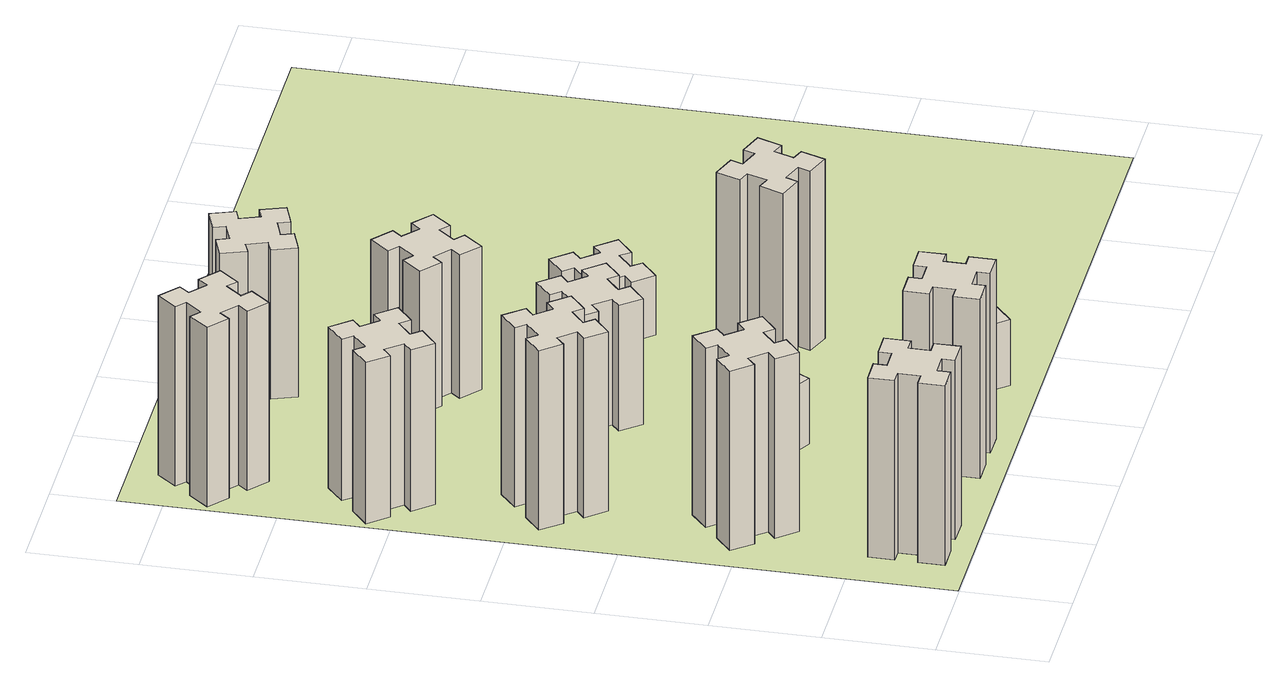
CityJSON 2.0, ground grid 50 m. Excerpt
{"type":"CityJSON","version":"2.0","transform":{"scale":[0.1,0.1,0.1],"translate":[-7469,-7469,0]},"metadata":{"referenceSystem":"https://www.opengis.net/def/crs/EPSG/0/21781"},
"CityObjects":{
"building1":{"type":"Building","attributes":{"class":"1000","function":"1000","usage":"1000","yearOfConstruction":2016,"roofType":"1000","measuredHeight":90,"storeysAboveGround":30,"storeysBelowGround":0},"geometry":[{"type":"Solid","lod":"1","boundaries":[[[[0,1,2,3,4,5,6,7,8,9,10,11,12,13,14,15,16,17,18,19]],[[17,16,20,21]],[[16,15,22,20]],[[15,14,23,22]],[[14,13,24,23]],[[13,12,25,24]],[[12,11,26,25]],[[11,10,27,26]],[[10,9,28,27]],[[9,8,29,28]],[[8,7,30,29]],[[7,6,31,30]],[[6,5,32,31]],[[5,4,33,32]],[[4,3,34,33]],[[3,2,35,34]],[[2,1,36,35]],[[1,0,37,36]],[[0,19,38,37]],[[19,18,39,38]],[[18,17,21,39]],[[24,25,26,27,28,29,30,31,32,33,34,35,36,37,38,39,21,20,22,23]]]]}]},
"building2":{"type":"Building","attributes":{"class":"1000","function":"1000","usage":"1000","yearOfConstruction":2016,"roofType":"1000","measuredHeight":90,"storeysAboveGround":30,"storeysBelowGround":0},"geometry":[{"type":"Solid","lod":"1","boundaries":[[[[40,41,42,43,44,45,46,47,48,49,50,51,52,53,54,55,56,57,58,59]],[[57,56,60,61]],[[56,55,62,60]],[[55,54,63,62]],[[54,53,64,63]],[[53,52,65,64]],[[52,51,66,65]],[[51,50,67,66]],[[50,49,68,67]],[[49,48,69,68]],[[48,47,70,69]],[[47,46,71,70]],[[46,45,72,71]],[[45,44,73,72]],[[44,43,74,73]],[[43,42,75,74]],[[42,41,76,75]],[[41,40,77,76]],[[40,59,78,77]],[[59,58,79,78]],[[58,57,61,79]],[[64,65,66,67,68,69,70,71,72,73,74,75,76,77,78,79,61,60,62,63]]]]}]},
"building3":{"type":"Building","attributes":{"class":"1000","function":"1000","usage":"1000","yearOfConstruction":2016,"roofType":"1000","measuredHeight":90,"storeysAboveGround":30,"storeysBelowGround":0},"geometry":[{"type":"Solid","lod":"1","boundaries":[[[[80,81,82,83,84,85,86,87,88,89,90,91,92,93,94,95,96,97,98,99]],[[97,96,100,101]],[[96,95,102,100]],[[95,94,103,102]],[[94,93,104,103]],[[93,92,105,104]],[[92,91,106,105]],[[91,90,107,106]],[[90,89,108,107]],[[89,88,109,108]],[[88,87,110,109]],[[87,86,111,110]],[[86,85,112,111]],[[85,84,113,112]],[[84,83,114,113]],[[83,82,115,114]],[[82,81,116,115]],[[81,80,117,116]],[[80,99,118,117]],[[99,98,119,118]],[[98,97,101,119]],[[104,105,106,107,108,109,110,111,112,113,114,115,116,117,118,119,101,100,102,103]]]]}]},
"building4":{"type":"Building","attributes":{"class":"1000","function":"1000","usage":"1000","yearOfConstruction":2016,"roofType":"1000","measuredHeight":81,"storeysAboveGround":30,"storeysBelowGround":0},"geometry":[{"type":"Solid","lod":"1","boundaries":[[[[120,121,122,123,124,125,126,127,128,129,130,131,132,133,134,135,136,137,138,139]],[[137,136,140,141]],[[136,135,142,140]],[[135,134,143,142]],[[134,133,144,143]],[[133,132,145,144]],[[132,131,146,145]],[[131,130,147,146]],[[130,129,148,147]],[[129,128,149,148]],[[128,127,150,149]],[[127,126,151,150]],[[126,125,152,151]],[[125,124,153,152]],[[124,123,154,153]],[[123,122,155,154]],[[122,121,156,155]],[[121,120,157,156]],[[120,139,158,157]],[[139,138,159,158]],[[138,137,141,159]],[[144,145,146,147,148,149,150,151,152,153,154,155,156,157,158,159,141,140,142,143]]]]}]},
"building5":{"type":"Building","attributes":{"class":"1000","function":"1000","usage":"1000","yearOfConstruction":2016,"roofType":"1000","measuredHeight":90,"storeysAboveGround":30,"storeysBelowGround":0},"geometry":[{"type":"Solid","lod":"1","boundaries":[[[[160,161,162,163,164,165,166,167,168,169,170,171,172,173,174,175,176,177,178,179]],[[177,176,180,181]],[[176,175,182,180]],[[175,174,183,182]],[[174,173,184,183]],[[173,172,185,184]],[[172,171,186,185]],[[171,170,187,186]],[[170,169,188,187]],[[169,168,189,188]],[[168,167,190,189]],[[167,166,191,190]],[[166,165,192,191]],[[165,164,193,192]],[[164,163,194,193]],[[163,162,195,194]],[[162,161,196,195]],[[161,160,197,196]],[[160,179,198,197]],[[179,178,199,198]],[[178,177,181,199]],[[184,185,186,187,188,189,190,191,192,193,194,195,196,197,198,199,181,180,182,183]]]]}]},
"building6":{"type":"Building","attributes":{"class":"1000","function":"1000","usage":"1000","yearOfConstruction":2016,"roofType":"1000","measuredHeight":90,"storeysAboveGround":30,"storeysBelowGround":0},"geometry":[{"type":"Solid","lod":"1","boundaries":[[[[200,201,202,203,204,205,206,207,208,209,210,211,212,213,214,215,216,217,218,219]],[[217,216,220,221]],[[216,215,222,220]],[[215,214,223,222]],[[214,213,224,223]],[[213,212,225,224]],[[212,211,226,225]],[[211,210,227,226]],[[210,209,228,227]],[[209,208,229,228]],[[208,207,230,229]],[[207,206,231,230]],[[206,205,232,231]],[[205,204,233,232]],[[204,203,234,233]],[[203,202,235,234]],[[202,201,236,235]],[[201,200,237,236]],[[200,219,238,237]],[[219,218,239,238]],[[218,217,221,239]],[[224,225,226,227,228,229,230,231,232,233,234,235,236,237,238,239,221,220,222,223]]]]}]},
"building7":{"type":"Building","attributes":{"class":"1000","function":"1000","usage":"1000","yearOfConstruction":2016,"roofType":"1000","measuredHeight":33,"storeysAboveGround":30,"storeysBelowGround":0},"geometry":[{"type":"Solid","lod":"1","boundaries":[[[[240,241,242,243,244,245,246,247,248,249,250,251,252,253,254,255,256,257,258,259]],[[257,256,260,261]],[[256,255,262,260]],[[255,254,263,262]],[[254,253,264,263]],[[253,252,265,264]],[[252,251,266,265]],[[251,250,267,266]],[[250,249,268,267]],[[249,248,269,268]],[[248,247,270,269]],[[247,246,271,270]],[[246,245,272,271]],[[245,244,273,272]],[[244,243,274,273]],[[243,242,275,274]],[[242,241,276,275]],[[241,240,277,276]],[[240,259,278,277]],[[259,258,279,278]],[[258,257,261,279]],[[264,265,266,267,268,269,270,271,272,273,274,275,276,277,278,279,261,260,262,263]]]]}]},
"building8":{"type":"Building","attributes":{"class":"1000","function":"1000","usage":"1000","yearOfConstruction":2016,"roofType":"1000","measuredHeight":63,"storeysAboveGround":30,"storeysBelowGround":0},"geometry":[{"type":"Solid","lod":"1","boundaries":[[[[280,281,282,283,284,285,286,287,288,289,290,291,292,293,294,295,296,297,298,299]],[[297,296,300,301]],[[296,295,302,300]],[[295,294,303,302]],[[294,293,304,303]],[[293,292,305,304]],[[292,291,306,305]],[[291,290,307,306]],[[290,289,308,307]],[[289,288,309,308]],[[288,287,310,309]],[[287,286,311,310]],[[286,285,312,311]],[[285,284,313,312]],[[284,283,314,313]],[[283,282,315,314]],[[282,281,316,315]],[[281,280,317,316]],[[280,299,318,317]],[[299,298,319,318]],[[298,297,301,319]],[[304,305,306,307,308,309,310,311,312,313,314,315,316,317,318,319,301,300,302,303]]]]}]},
"building9":{"type":"Building","attributes":{"class":"1000","function":"1000","usage":"1000","yearOfConstruction":2016,"roofType":"1000","measuredHeight":33,"storeysAboveGround":30,"storeysBelowGround":0},"geometry":[{"type":"Solid","lod":"1","boundaries":[[[[320,321,322,323,324,325,326,327,328,329,330,331,332,333,334,335,336,337,338,339]],[[337,336,340,341]],[[336,335,342,340]],[[335,334,343,342]],[[334,333,344,343]],[[333,332,345,344]],[[332,331,346,345]],[[331,330,347,346]],[[330,329,348,347]],[[329,328,349,348]],[[328,327,350,349]],[[327,326,351,350]],[[326,325,352,351]],[[325,324,353,352]],[[324,323,354,353]],[[323,322,355,354]],[[322,321,356,355]],[[321,320,357,356]],[[320,339,358,357]],[[339,338,359,358]],[[338,337,341,359]],[[344,345,346,347,348,349,350,351,352,353,354,355,356,357,358,359,341,340,342,343]]]]}]},
"building10":{"type":"Building","attributes":{"class":"1000","function":"1000","usage":"1000","yearOfConstruction":2016,"roofType":"1000","measuredHeight":72,"storeysAboveGround":30,"storeysBelowGround":0},"geometry":[{"type":"Solid","lod":"1","boundaries":[[[[360,361,362,363,364,365,366,367,368,369,370,371,372,373,374,375,376,377,378,379]],[[377,376,380,381]],[[376,375,382,380]],[[375,374,383,382]],[[374,373,384,383]],[[373,372,385,384]],[[372,371,386,385]],[[371,370,387,386]],[[370,369,388,387]],[[369,368,389,388]],[[368,367,390,389]],[[367,366,391,390]],[[366,365,392,391]],[[365,364,393,392]],[[364,363,394,393]],[[363,362,395,394]],[[362,361,396,395]],[[361,360,397,396]],[[360,379,398,397]],[[379,378,399,398]],[[378,377,381,399]],[[384,385,386,387,388,389,390,391,392,393,394,395,396,397,398,399,381,380,382,383]]]]}]},
"building11":{"type":"Building","attributes":{"class":"1000","function":"1000","usage":"1000","yearOfConstruction":2016,"roofType":"1000","measuredHeight":75,"storeysAboveGround":30,"storeysBelowGround":0},"geometry":[{"type":"Solid","lod":"1","boundaries":[[[[400,401,402,403,404,405,406,407,408,409,410,411,412,413,414,415,416,417,418,419]],[[417,416,420,421]],[[416,415,422,420]],[[415,414,423,422]],[[414,413,424,423]],[[413,412,425,424]],[[412,411,426,425]],[[411,410,427,426]],[[410,409,428,427]],[[409,408,429,428]],[[408,407,430,429]],[[407,406,431,430]],[[406,405,432,431]],[[405,404,433,432]],[[404,403,434,433]],[[403,402,435,434]],[[402,401,436,435]],[[401,400,437,436]],[[400,419,438,437]],[[419,418,439,438]],[[418,417,421,439]],[[424,425,426,427,428,429,430,431,432,433,434,435,436,437,438,439,421,420,422,423]]]]}]},
"building12":{"type":"Building","attributes":{"class":"1000","function":"1000","usage":"1000","yearOfConstruction":2016,"roofType":"1000","measuredHeight":90,"storeysAboveGround":30,"storeysBelowGround":0},"geometry":[{"type":"Solid","lod":"1","boundaries":[[[[440,441,442,443,444,445,446,447,448,449,450,451,452,453,454,455,456,457,458,459]],[[457,456,460,461]],[[456,455,462,460]],[[455,454,463,462]],[[454,453,464,463]],[[453,452,465,464]],[[452,451,466,465]],[[451,450,467,466]],[[450,449,468,467]],[[449,448,469,468]],[[448,447,470,469]],[[447,446,471,470]],[[446,445,472,471]],[[445,444,473,472]],[[444,443,474,473]],[[443,442,475,474]],[[442,441,476,475]],[[441,440,477,476]],[[440,459,478,477]],[[459,458,479,478]],[[458,457,461,479]],[[464,465,466,467,468,469,470,471,472,473,474,475,476,477,478,479,461,460,462,463]]]]}]},
"building13":{"type":"Building","attributes":{"class":"1000","function":"1000","usage":"1000","yearOfConstruction":2016,"roofType":"1000","measuredHeight":30,"storeysAboveGround":30,"storeysBelowGround":0},"geometry":[{"type":"Solid","lod":"1","boundaries":[[[[480,481,482,483,484,485,486,487,488,489,490,491,492,493,494,495,496,497,498,499]],[[497,496,500,501]],[[496,495,502,500]],[[495,494,503,502]],[[494,493,504,503]],[[493,492,505,504]],[[492,491,506,505]],[[491,490,507,506]],[[490,489,508,507]],[[489,488,509,508]],[[488,487,510,509]],[[487,486,511,510]],[[486,485,512,511]],[[485,484,513,512]],[[484,483,514,513]],[[483,482,515,514]],[[482,481,516,515]],[[481,480,517,516]],[[480,499,518,517]],[[499,498,519,518]],[[498,497,501,519]],[[504,505,506,507,508,509,510,511,512,513,514,515,516,517,518,519,501,500,502,503]]]]}]},
"landuse1":{"type":"LandUse","attributes":{"name":"plot1","function":"1010"},"geometry":[{"type":"MultiSurface","lod":"1","boundaries":[[[520,521,522,523]]]}]}
},
"vertices":[
[265,325,0],[265,225,0],[205,225,0],[205,105,0],[325,105,0],[325,165,0],[425,165,0],[425,105,0],[545,105,0],[545,225,0],[485,225,0],[485,325,0],[545,325,0],[545,445,0],[425,445,0],[425,385,0],[325,385,0],[325,445,0],[205,445,0],[205,325,0],[325,385,900],[325,445,900],[425,385,900],[425,445,900],[545,445,900],[545,325,900],[485,325,900],[485,225,900],[545,225,900],[545,105,900],[425,105,900],[425,165,900],[325,165,900],[325,105,900],[205,105,900],[205,225,900],[265,225,900],[265,325,900],[205,325,900],[205,445,900],
[492,1048,0],[427,1124,0],[473,1163,0],[396,1255,0],[304,1178,0],[343,1132,0],[266,1067,0],[228,1113,0],[136,1036,0],[213,944,0],[259,983,0],[323,906,0],[277,868,0],[354,776,0],[446,853,0],[408,899,0],[484,963,0],[523,917,0],[615,994,0],[538,1086,0],[484,963,900],[523,917,900],[408,899,900],[446,853,900],[354,776,900],[277,868,900],[323,906,900],[259,983,900],[213,944,900],[136,1036,900],[228,1113,900],[266,1067,900],[343,1132,900],[304,1178,900],[396,1255,900],[473,1163,900],[427,1124,900],[492,1048,900],[538,1086,900],[615,994,900],
[492,1888,0],[427,1964,0],[473,2003,0],[396,2095,0],[304,2018,0],[343,1972,0],[266,1907,0],[228,1953,0],[136,1876,0],[213,1784,0],[259,1823,0],[323,1746,0],[277,1708,0],[354,1616,0],[446,1693,0],[408,1739,0],[484,1803,0],[523,1757,0],[615,1834,0],[538,1926,0],[484,1803,900],[523,1757,900],[408,1739,900],[446,1693,900],[354,1616,900],[277,1708,900],[323,1746,900],[259,1823,900],[213,1784,900],[136,1876,900],[228,1953,900],[266,1907,900],[343,1972,900],[304,2018,900],[396,2095,900],[473,2003,900],[427,1964,900],[492,1888,900],[538,1926,900],[615,1834,900],
[243,2712,0],[166,2647,0],[128,2693,0],[36,2616,0],[113,2524,0],[159,2563,0],[223,2486,0],[177,2448,0],[254,2356,0],[346,2433,0],[308,2479,0],[384,2543,0],[423,2497,0],[515,2574,0],[438,2666,0],[392,2628,0],[327,2704,0],[373,2743,0],[296,2835,0],[204,2758,0],[327,2704,810],[373,2743,810],[392,2628,810],[438,2666,810],[515,2574,810],[423,2497,810],[384,2543,810],[308,2479,810],[346,2433,810],[254,2356,810],[177,2448,810],[223,2486,810],[159,2563,810],[113,2524,810],[36,2616,810],[128,2693,810],[166,2647,810],[243,2712,810],[204,2758,810],[296,2835,810],
[1005,325,0],[1005,225,0],[945,225,0],[945,105,0],[1065,105,0],[1065,165,0],[1165,165,0],[1165,105,0],[1285,105,0],[1285,225,0],[1225,225,0],[1225,325,0],[1285,325,0],[1285,445,0],[1165,445,0],[1165,385,0],[1065,385,0],[1065,445,0],[945,445,0],[945,325,0],[1065,385,900],[1065,445,900],[1165,385,900],[1165,445,900],[1285,445,900],[1285,325,900],[1225,325,900],[1225,225,900],[1285,225,900],[1285,105,900],[1165,105,900],[1165,165,900],[1065,165,900],[1065,105,900],[945,105,900],[945,225,900],[1005,225,900],[1005,325,900],[945,325,900],[945,445,900],
[384,3387,0],[308,3452,0],[346,3498,0],[254,3575,0],[177,3483,0],[223,3444,0],[159,3368,0],[113,3406,0],[36,3314,0],[128,3237,0],[166,3283,0],[243,3219,0],[204,3173,0],[296,3096,0],[373,3188,0],[327,3226,0],[392,3303,0],[438,3264,0],[515,3356,0],[423,3433,0],[392,3303,900],[438,3264,900],[327,3226,900],[373,3188,900],[296,3096,900],[204,3173,900],[243,3219,900],[166,3283,900],[128,3237,900],[36,3314,900],[113,3406,900],[159,3368,900],[223,3444,900],[177,3483,900],[254,3575,900],[346,3498,900],[308,3452,900],[384,3387,900],[423,3433,900],[515,3356,900],
[1086,1017,0],[1136,1104,0],[1188,1074,0],[1248,1178,0],[1144,1238,0],[1114,1186,0],[1027,1236,0],[1057,1288,0],[953,1348,0],[893,1244,0],[945,1214,0],[895,1127,0],[843,1157,0],[783,1053,0],[887,993,0],[917,1045,0],[1004,995,0],[974,943,0],[1078,883,0],[1138,987,0],[1004,995,330],[974,943,330],[917,1045,330],[887,993,330],[783,1053,330],[843,1157,330],[895,1127,330],[945,1214,330],[893,1244,330],[953,1348,330],[1057,1288,330],[1027,1236,330],[1114,1186,330],[1144,1238,330],[1248,1178,330],[1188,1074,330],[1136,1104,330],[1086,1017,330],[1138,987,330],[1078,883,330],
[1083,1972,0],[1006,1907,0],[968,1953,0],[876,1876,0],[953,1784,0],[999,1823,0],[1063,1746,0],[1017,1708,0],[1094,1616,0],[1186,1693,0],[1148,1739,0],[1224,1803,0],[1263,1757,0],[1355,1834,0],[1278,1926,0],[1232,1888,0],[1167,1964,0],[1213,2003,0],[1136,2095,0],[1044,2018,0],[1167,1964,630],[1213,2003,630],[1232,1888,630],[1278,1926,630],[1355,1834,630],[1263,1757,630],[1224,1803,630],[1148,1739,630],[1186,1693,630],[1094,1616,630],[1017,1708,630],[1063,1746,630],[999,1823,630],[953,1784,630],[876,1876,630],[968,1953,630],[1006,1907,630],[1083,1972,630],[1044,2018,630],[1136,2095,630],
[1639,343,0],[1703,266,0],[1657,228,0],[1734,136,0],[1826,213,0],[1788,259,0],[1864,323,0],[1903,277,0],[1995,354,0],[1918,446,0],[1872,408,0],[1807,484,0],[1853,523,0],[1776,615,0],[1684,538,0],[1723,492,0],[1646,427,0],[1608,473,0],[1516,396,0],[1593,304,0],[1646,427,330],[1608,473,330],[1723,492,330],[1684,538,330],[1776,615,330],[1853,523,330],[1807,484,330],[1872,408,330],[1918,446,330],[1995,354,330],[1903,277,330],[1864,323,330],[1788,259,330],[1826,213,330],[1734,136,330],[1657,228,330],[1703,266,330],[1639,343,330],[1593,304,330],[1516,396,330],
[1267,2486,0],[1332,2563,0],[1378,2524,0],[1455,2616,0],[1363,2693,0],[1324,2647,0],[1248,2712,0],[1286,2758,0],[1194,2835,0],[1117,2743,0],[1163,2704,0],[1099,2628,0],[1053,2666,0],[976,2574,0],[1068,2497,0],[1106,2543,0],[1183,2479,0],[1144,2433,0],[1236,2356,0],[1313,2448,0],[1183,2479,720],[1144,2433,720],[1106,2543,720],[1068,2497,720],[976,2574,720],[1053,2666,720],[1099,2628,720],[1163,2704,720],[1117,2743,720],[1194,2835,720],[1286,2758,720],[1248,2712,720],[1324,2647,720],[1363,2693,720],[1455,2616,720],[1378,2524,720],[1332,2563,720],[1267,2486,720],[1313,2448,720],[1236,2356,720],
[1125,3456,0],[1031,3422,0],[1010,3478,0],[897,3437,0],[939,3324,0],[995,3345,0],[1029,3251,0],[973,3230,0],[1014,3117,0],[1127,3159,0],[1106,3215,0],[1200,3249,0],[1220,3193,0],[1333,3234,0],[1292,3347,0],[1236,3326,0],[1202,3420,0],[1258,3440,0],[1217,3553,0],[1104,3512,0],[1202,3420,750],[1258,3440,750],[1236,3326,750],[1292,3347,750],[1333,3234,750],[1220,3193,750],[1200,3249,750],[1106,3215,750],[1127,3159,750],[1014,3117,750],[973,3230,750],[1029,3251,750],[995,3345,750],[939,3324,750],[897,3437,750],[1010,3478,750],[1031,3422,750],[1125,3456,750],[1104,3512,750],[1217,3553,750],
[1769,1300,0],[1735,1206,0],[1679,1227,0],[1637,1114,0],[1750,1073,0],[1771,1129,0],[1865,1095,0],[1844,1039,0],[1957,997,0],[1998,1110,0],[1942,1131,0],[1976,1225,0],[2032,1204,0],[2073,1317,0],[1960,1358,0],[1940,1302,0],[1846,1336,0],[1867,1392,0],[1754,1433,0],[1713,1320,0],[1846,1336,900],[1867,1392,900],[1940,1302,900],[1960,1358,900],[2073,1317,900],[2032,1204,900],[1976,1225,900],[1942,1131,900],[1998,1110,900],[1957,997,900],[1844,1039,900],[1865,1095,900],[1771,1129,900],[1750,1073,900],[1637,1114,900],[1679,1227,900],[1735,1206,900],[1769,1300,900],[1713,1320,900],[1754,1433,900],
[1972,1988,0],[1907,2064,0],[1953,2103,0],[1876,2195,0],[1784,2118,0],[1823,2072,0],[1746,2007,0],[1708,2053,0],[1616,1976,0],[1693,1884,0],[1739,1923,0],[1803,1846,0],[1757,1808,0],[1834,1716,0],[1926,1793,0],[1888,1839,0],[1964,1903,0],[2003,1857,0],[2095,1934,0],[2018,2026,0],[1964,1903,300],[2003,1857,300],[1888,1839,300],[1926,1793,300],[1834,1716,300],[1757,1808,300],[1803,1846,300],[1739,1923,300],[1693,1884,300],[1616,1976,300],[1708,2053,300],[1746,2007,300],[1823,2072,300],[1784,2118,300],[1876,2195,300],[1953,2103,300],[1907,2064,300],[1972,1988,300],[2018,2026,300],[2095,1934,300],
[5,3705,0],[3705,3705,0],[3705,5,0],[5,5,0]
]}
